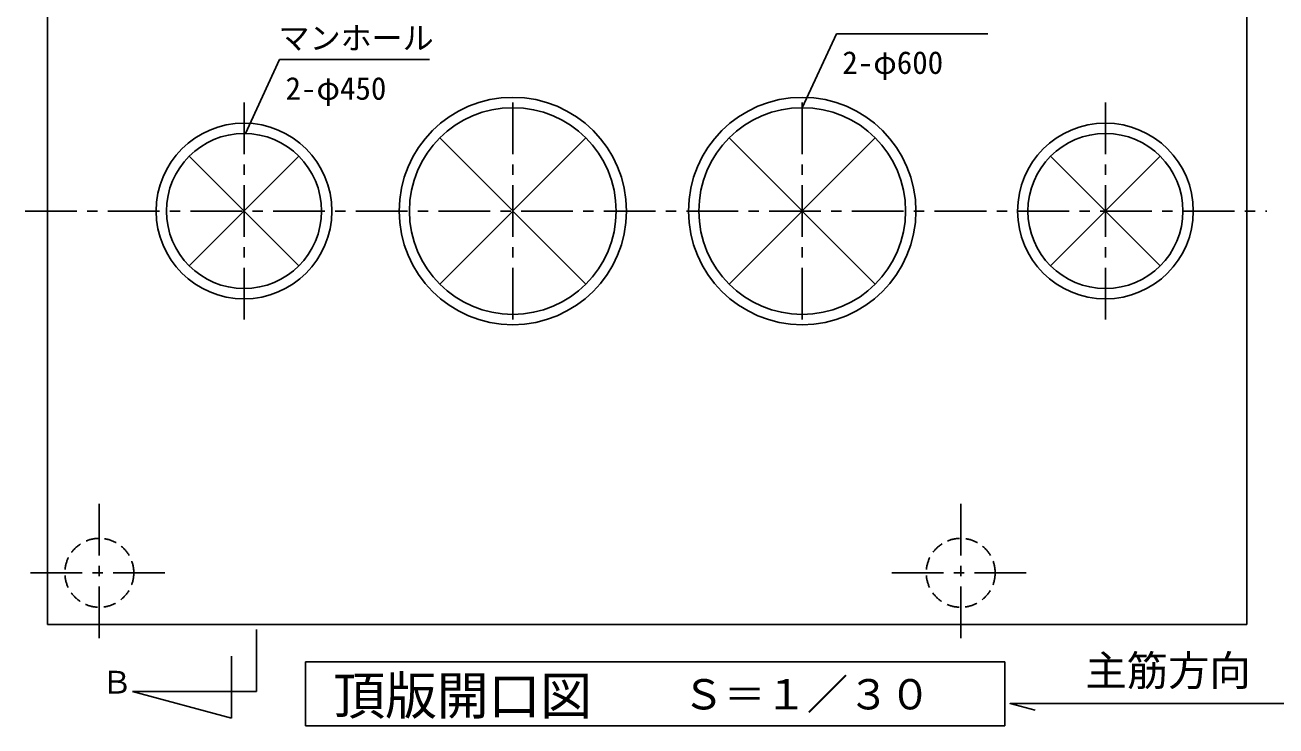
# Model space of a CAD drawing. Units: millimetres, scale not verified. Extents: x -23133 to 8910, y -6308 to 6308.
# Drawn here: x -6057 to -2426, y 2479 to 4514 of the extents above; entities that cross this region are included whole.
import ezdxf
from ezdxf.enums import TextEntityAlignment as Align

# ---------------------------------------------------------------- set-up
doc = ezdxf.new("R2010")
doc.units = ezdxf.units.MM
doc.header["$LTSCALE"] = 30
doc.linetypes.add('CHAIN1', pattern=[8, 5, -1, 1, -1])
doc.linetypes.add('DASHED1', pattern=[1.8, 1.2, -0.6])
for name, color, linetype, lineweight in [('0-1_空気管', 3, 'Continuous', 25), ('0-5_機器', 2, 'Continuous', 25), ('0-7_08', 2, 'Continuous', 25), ('0-9_寸法', 3, 'Continuous', 25)]:
    doc.layers.add(name, color=color, linetype=linetype, lineweight=lineweight)
doc.styles.add('ＭＳ ゴシック', font='')
doc.styles.get('ＭＳ ゴシック').set_extended_font_data('MS Gothic')

msp = doc.modelspace()

# ---------------------------------------------------------------- linework, layer by layer
at = {"layer": '0-1_空気管', "color": 4}
for p, q in [((-3801.15, 4273.8), (-3701.75, 4488.48)), ((-3701.75, 4488.48), (-3262.9, 4488.48)), ((-5417.16, 4198.77), (-5317.76, 4413.44)), ((-5317.76, 4413.44), (-4882.59, 4413.44))]:
    msp.add_line(p, q, dxfattribs=at)
at = {"layer": '0-1_空気管', "linetype": 'CHAIN1'}
for p, q in [((-5421.15, 4289.17), (-5421.15, 3656.1)), ((-4641.15, 4289.17), (-4641.15, 3656.1)), ((-3801.15, 4289.17), (-3801.15, 3656.1)), ((-2921.12, 4289.17), (-2921.12, 3656.1)), ((-6056.8, 3973.8), (-2452.73, 3973.8))]:
    msp.add_line(p, q, dxfattribs=at)
at = {"layer": '0-1_空気管'}
for p, q in [((-4853.28, 4185.93), (-4429.01, 3761.67)), ((-4853.28, 3761.67), (-4429.02, 4185.93)), ((-4013.28, 4185.93), (-3589.01, 3761.67)), ((-4013.28, 3761.67), (-3589.02, 4185.93)), ((-5580.25, 3814.7), (-5262.05, 4132.9)), ((-5580.25, 4132.9), (-5262.05, 3814.71)), ((-3080.22, 3814.7), (-2762.02, 4132.9)), ((-3080.22, 4132.9), (-2762.02, 3814.71)), ((-5385.22, 2759.33), (-5385.22, 2579.33)), ((-5457.22, 2502.16), (-5457.22, 2682.16)), ((-5745.22, 2579.33), (-5457.22, 2502.16)), ((-5385.22, 2579.33), (-5745.22, 2579.33))]:
    msp.add_line(p, q, dxfattribs=at)
for centre, radius in [((-4641.15, 3973.8), 330), ((-3801.15, 3973.8), 330), ((-4641.15, 3973.8), 300), ((-3801.15, 3973.8), 300), ((-5421.15, 3973.8), 255), ((-2921.12, 3973.8), 255), ((-5421.15, 3973.8), 225), ((-2921.12, 3973.8), 225)]:
    msp.add_circle(centre, radius, dxfattribs=at)
at = {"layer": '0-5_機器'}
for p, q in [((-5991.15, 5173.8), (-5991.15, 2773.8)), ((-5991.15, 2773.8), (-2511.12, 2773.8))]:
    msp.add_line(p, q, dxfattribs=at)
at = {"layer": '0-5_機器', "linetype": 'CHAIN1'}
for p, q in [((-5841.15, 3123.8), (-5841.15, 2723.8)), ((-3341.15, 3123.8), (-3341.15, 2723.8)), ((-6041.15, 2923.8), (-5641.15, 2923.8)), ((-3541.15, 2923.8), (-3141.15, 2923.8))]:
    msp.add_line(p, q, dxfattribs=at)
at = {"layer": '0-5_機器', "color": 3}
for p, q in [((-5242.89, 2665.4), (-5242.89, 2479.09)), ((-3213.56, 2665.4), (-5242.89, 2665.4)), ((-3213.56, 2479.09), (-3213.56, 2665.4)), ((-5242.89, 2479.09), (-3213.56, 2479.09))]:
    msp.add_line(p, q, dxfattribs=at)
at = {"layer": '0-5_機器'}
msp.add_lwpolyline([(-5991.15, 5173.8), (-2511.12, 5173.8), (-2511.12, 2773.8)], dxfattribs=at)
at = {"layer": '0-7_08', "linetype": 'DASHED1'}
for centre in [(-5841.15, 2923.8), (-3341.15, 2923.8)]:
    msp.add_circle(centre, 100, dxfattribs=at)
at = {"layer": '0-9_寸法'}
msp.add_lwpolyline([(-3125.55, 2524.61), (-3197.99, 2544.02), (-2247.99, 2544.02), (-2320.44, 2563.44)], dxfattribs=at)

# ---------------------------------------------------------------- texts
at = {"layer": '0-1_空気管', "color": 4, "style": 'ＭＳ ゴシック'}
for s, p in [('マンホール', (-5320.78, 4423.16)), ('2-φ600', (-3684.74, 4352)), ('2-φ450', (-5300.75, 4276.96)), ('Ｂ', (-5835.1, 2553.34))]:
    msp.add_text(s, height=65.98, dxfattribs=at).set_placement(p, align=Align.BOTTOM_LEFT)
at = {"layer": '0-5_機器', "color": 4, "style": 'ＭＳ ゴシック'}
for s, height, p in [('頂版開口図', 110, (-5161.64, 2479.12)), ('Ｓ＝１／３０', 87.98, (-4148.09, 2500.79))]:
    msp.add_text(s, height=height, dxfattribs=at).set_placement(p, align=Align.BOTTOM_LEFT)
at = {"layer": '0-9_寸法', "color": 4, "style": 'ＭＳ ゴシック'}
msp.add_text('主筋方向', height=87.98, dxfattribs=at).set_placement((-2979.48, 2569.46), align=Align.BOTTOM_LEFT)

doc.saveas('drawing.dxf')
